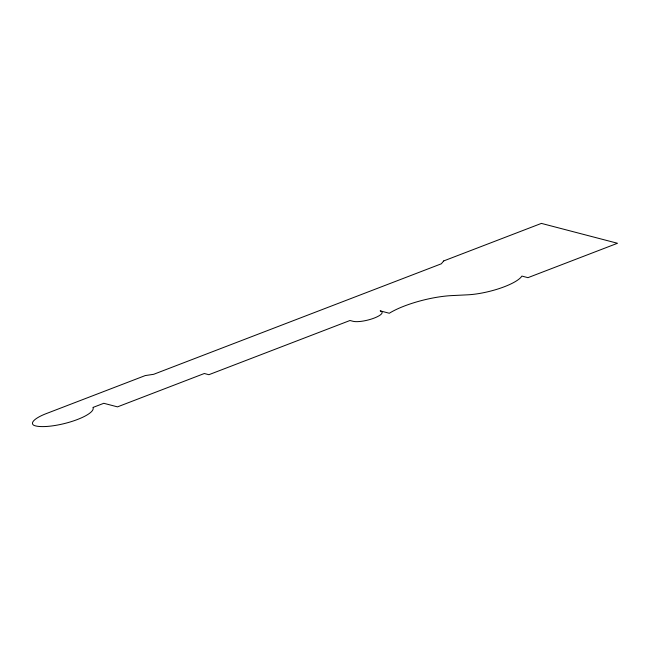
<?xml version="1.0" encoding="UTF-8"?>
<svg xmlns="http://www.w3.org/2000/svg" width="650" height="650" viewBox="0 0 650 650"><rect width="100%" height="100%" fill="white"/><g stroke="black" fill="none" stroke-linecap="round" stroke-linejoin="round"><path stroke-width="0.97" d="M443.714 260.926L441.326 263.803L153.701 374.294L145.226 375.586L47.539 413.116A28.015 7.296 -13.9 0 0 33.776 425.279A31.671 8.247 -13.9 0 0 70.119 421.988A31.671 8.247 -13.9 0 0 92.942 407.461L103.797 403.293L117.496 406.868L204.327 373.506L208.894 374.701L349.993 320.499L353.039 321.295A15.99 4.168 -13.9 0 0 374.213 318.069A15.99 4.168 -13.9 0 0 380.169 310.871L389.301 313.251A46.946 12.228 -13.9 0 1 451.799 295.596L467.561 294.824A36.489 9.506 -13.9 0 0 521.869 276.079L527.954 277.664L617.5 243.271L541.401 223.397L443.714 260.926"/></g></svg>
